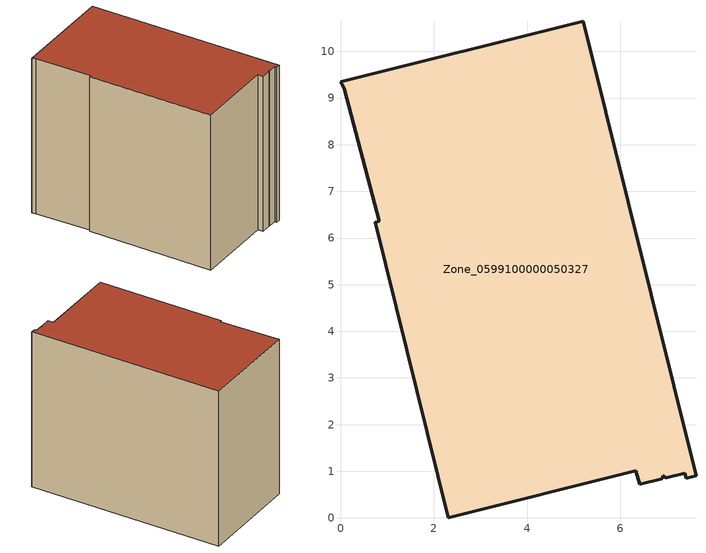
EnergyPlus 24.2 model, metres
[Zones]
Zone_0599100000050327
 floor ground (C_G): 5.2,10.65 7.62,0.91 7.41,0.85 7.38,0.96 6.99,0.86 6.91,0.91 6.9,0.84 6.41,0.72 6.33,1.01 2.31,0 0.74,6.34 0.83,6.36 0.08,9.2 0,9.35 z0
 wall outside (C_F): 7.62,0.91 5.2,10.65 0,9.35 0.08,9.2 0.83,6.36 0.74,6.34 2.31,0 6.33,1.01 6.41,0.72 6.9,0.84 6.91,0.91 6.99,0.86 7.38,0.96 7.41,0.85 7.62,0.91 z0:8.35
 roof outside (C_R): 0,9.35 0.08,9.2 0.83,6.36 0.74,6.34 2.31,0 6.33,1.01 6.41,0.72 6.9,0.84 6.91,0.91 6.99,0.86 7.38,0.96 7.41,0.85 7.62,0.91 5.2,10.65 z8.35
[BUILDING]
Pand.0599100000050327: North Axis=0; Terrain=City; Loads Convergence Tolerance Value=0.04; Temperature Convergence Tolerance Value=0.4; Solar Distribution=FullExterior; Maximum Number of Warmup Days=25; Minimum Number of Warmup Days=1
[Site:Location]
Rotterdam.The.Hague.AP_ZH_NLD Design_Conditions: Latitude=51.96; Longitude=4.45; Time Zone=1; Elevation=-4.5
[SITE:GROUNDTEMPERATURE:BUILDINGSURFACE]
18, 18, 18, 18, 18, 18, 18, 18, 18, 18, 18, 18
[MATERIAL] Thermal Absorptance=0.9; Solar Absorptance=0.7; Visible Absorptance=0.7
Name | Roughness | Thickness | Conductivity | Density | Specific Heat
G.TC.1975-1991 | MediumSmooth | 0.15 | 0.288461 | 540 | 1210
F.TC.1975-1991 | Rough | 0.3 | 0.230769 | 1920 | 840
R.TC.1975-1991 | MediumRough | 0.2 | 0.153846 | 1500 | 1000
[CONSTRUCTION]
C_G: G.TC.1975-1991
C_F: F.TC.1975-1991
C_R: R.TC.1975-1991
[ZONE]
Zone_0599100000050327: Type=1; Multiplier=1; Ceiling Height=Autocalculate; Volume=Autocalculate; Floor Area=autocalculate; Part of Total Floor Area=Yes
[ZONEINFILTRATION:DESIGNFLOWRATE]
Infil_Zone_0599100000050327: Zone or ZoneList or Space or SpaceList=Zone_0599100000050327; Schedule=AlwaysOn; Design Flow Rate Calculation Method=Flow/Area; Flow Rate per Floor Area=0.003; Constant Term Coefficient=1; Temperature Term Coefficient=0; Velocity Term Coefficient=0; Velocity Squared Term Coefficient=0
[HVACTEMPLATE:ZONE:IDEALLOADSAIRSYSTEM]
Zone_0599100000050327: Maximum Heating Supply Air Temperature=50; Minimum Cooling Supply Air Temperature=13; Maximum Heating Supply Air Humidity Ratio=0.0156; Minimum Cooling Supply Air Humidity Ratio=0.0077; Heating Limit=NoLimit; Cooling Limit=NoLimit; Dehumidification Control Type=ConstantSensibleHeatRatio; Cooling Sensible Heat Ratio=0.7; Dehumidification Setpoint=60; Humidification Control Type=None; Humidification Setpoint=30; Outdoor Air Method=None; Outdoor Air Flow Rate per Person=0.00944; Outdoor Air Flow Rate per Zone Floor Area=0; Outdoor Air Flow Rate per Zone=0; Demand Controlled Ventilation Type=None; Outdoor Air Economizer Type=NoEconomizer; Heat Recovery Type=None; Sensible Heat Recovery Effectiveness=0.7; Latent Heat Recovery Effectiveness=0.65
[ZONECONTROL:THERMOSTAT]
ThermostatControl_Zone_0599100000050327: Zone or ZoneList=Zone_0599100000050327; Control Type Schedule=DualSetpointControlType; Control 1=Thermostat_Zone_0599100000050327; Temperature Difference Between Cutout And Setpoint=0
[THERMOSTATSETPOINT:DUALSETPOINT]
Thermostat_Zone_0599100000050327: Heating Setpoint Temperature Schedule=HeatingSetpoint_Zone_0599100000050327; Cooling Setpoint Temperature Schedule=CoolingSetpoint_Zone_0599100000050327
[SCHEDULE:COMPACT]
HeatingSetpoint_Zone_0599100000050327: Through: 12/31, For: AllDays, Until: 24:00, 21
CoolingSetpoint_Zone_0599100000050327: Through: 12/31, For: AllDays, Until: 24:00, 24
DualSetpointControlType: Through: 12/31, For: AllDays, Until: 24:00, 4
AlwaysOn: Through: 12/31, For: AllDays, Until: 24:00, 1
